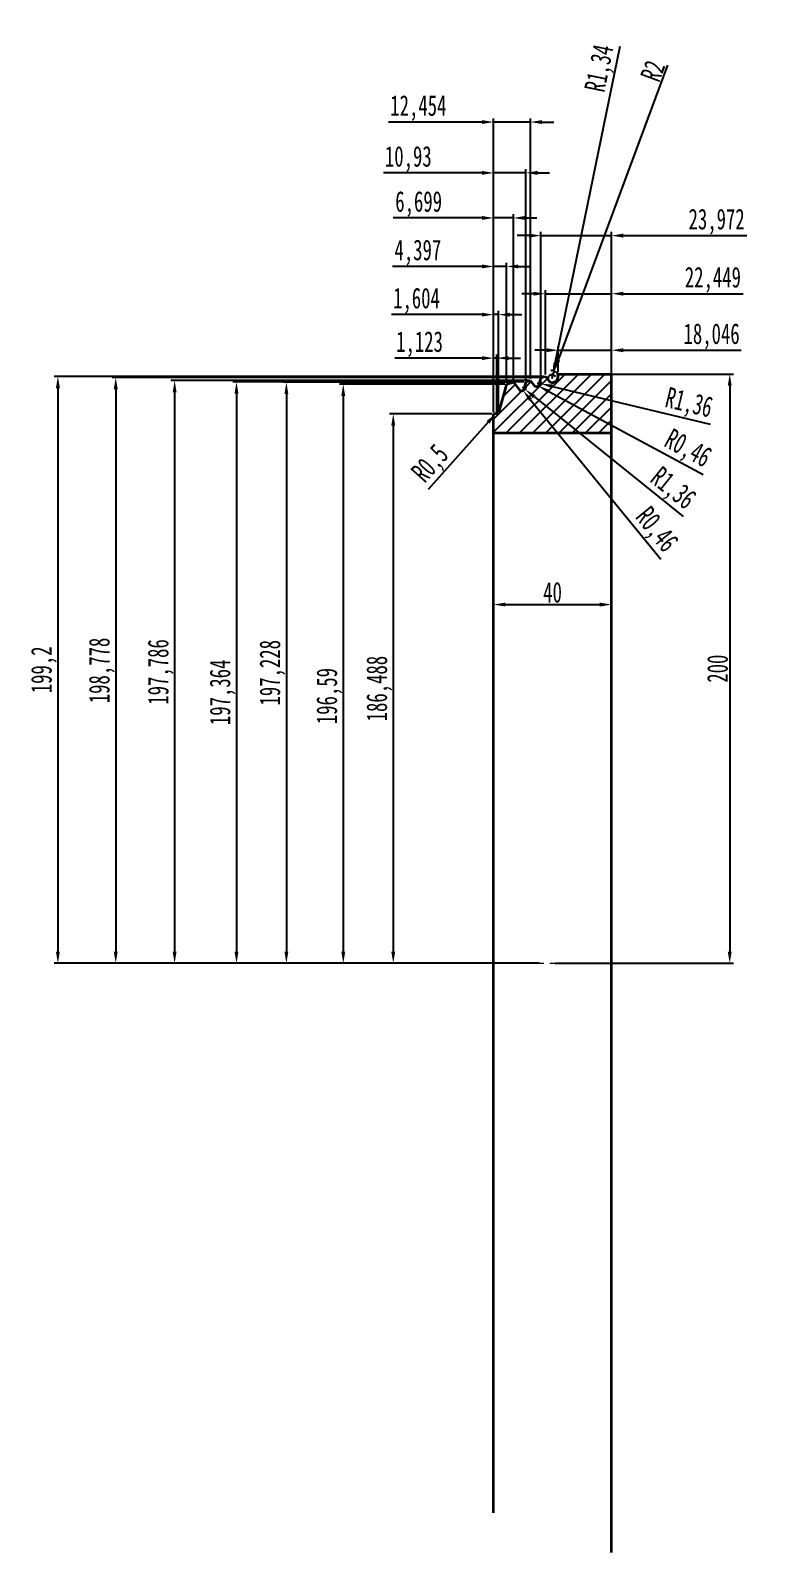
# Model space of a CAD drawing. Extents: x -214 to 8941, y -1198 to 2514.
# Drawn here: x 7426 to 7673, y -893 to -376 of the extents above; entities that cross this region are included whole.
import ezdxf

# ---------------------------------------------------------------- set-up
doc = ezdxf.new("R2010")
doc.units = 0
doc.linetypes.add('点画线', pattern=[18, 12, -2, 2, -2])
doc.layers.add('EB0', color=7, linetype='Continuous', lineweight=35)
doc.layers.add('中心线层', color=1, linetype='点画线', lineweight=18)
doc.styles.add('标准', font='', dxfattribs={"width": 0.667})
doc.styles.get('标准').set_extended_font_data('宋体')
doc.dimstyles.get("Standard").update_dxf_attribs({"dimtxt": 0.18, "dimasz": 0.18, "dimexe": 0.18, "dimexo": 0.0625, "dimgap": 0.09, "dimtad": 0, "dimtoh": 1, "dimdec": 4, "dimzin": 0, "dimdsep": 46, "dimtxsty": '标准', "dimcen": 0.09, "dimadec": 0, "dimazin": 0, "dimtfac": 1, "dimtdec": 4, "dimtofl": 0, "dimtmove": 0, "dimatfit": 3, "dimfxl": 1, "dimtolj": 1, "dimtzin": 0, "dimarcsym": 0})

# ---------------------------------------------------------------- blocks, each defined once
blk = doc.blocks.new('*D76')
at = {"color": 0, "lineweight": -2, "transparency": 16777216}
for p, q in [((7579.02, -487.5), (7549.47, -487.5)), ((7583.02, -505.79), (7583.02, -486.25)), ((7584.14, -487.5), (7583.02, -487.5)), ((7584.14, -505.79), (7584.14, -486.25)), ((7588.14, -487.5), (7592.14, -487.5))]:
    blk.add_line(p, q, dxfattribs=at)
at = {"color": 0, "transparency": 16777216}
for points in [[(7579.02, -486.84), (7579.02, -488.17), (7583.02, -487.5)], [(7588.14, -486.84), (7588.14, -488.17), (7584.14, -487.5)]]:
    blk.add_solid(points, dxfattribs=at)
at = {"layer": 'Defpoints', "color": 0, "transparency": 16777216}
for p in [(7583.02, -487.5), (7583.02, -506.41), (7584.14, -506.41)]:
    blk.add_point(p, dxfattribs=at)
at = {"color": 0, "transparency": 16777216, "insert": (7557.86, -482.79), "char_height": 7, "attachment_point": 5, "style": '标准'}
blk.add_mtext('1,123', dxfattribs=at)
blk = doc.blocks.new('*D77')
at = {"color": 0, "lineweight": -2, "transparency": 16777216}
for p, q in [((7579.02, -472.74), (7548.35, -472.74)), ((7583.02, -505.79), (7583.02, -471.49)), ((7584.62, -472.74), (7583.02, -472.74)), ((7584.62, -505.43), (7584.62, -471.49)), ((7588.62, -472.74), (7592.62, -472.74))]:
    blk.add_line(p, q, dxfattribs=at)
at = {"color": 0, "transparency": 16777216}
for points in [[(7579.02, -472.08), (7579.02, -473.41), (7583.02, -472.74)], [(7588.62, -472.08), (7588.62, -473.41), (7584.62, -472.74)]]:
    blk.add_solid(points, dxfattribs=at)
at = {"layer": 'Defpoints', "color": 0, "transparency": 16777216}
for p in [(7584.62, -472.74), (7584.62, -506.05), (7583.02, -506.41)]:
    blk.add_point(p, dxfattribs=at)
at = {"color": 0, "transparency": 16777216, "insert": (7556.83, -468.03), "char_height": 7, "attachment_point": 5, "style": '标准'}
blk.add_mtext('1,604', dxfattribs=at)
blk = doc.blocks.new('*D78')
at = {"color": 0, "lineweight": -2, "transparency": 16777216}
for p, q in [((7579.02, -456.39), (7548.65, -456.39)), ((7583.02, -505.79), (7583.02, -455.14)), ((7587.41, -456.39), (7583.02, -456.39)), ((7587.41, -495.69), (7587.41, -455.14)), ((7591.41, -456.39), (7595.41, -456.39))]:
    blk.add_line(p, q, dxfattribs=at)
at = {"color": 0, "transparency": 16777216}
for points in [[(7579.02, -455.72), (7579.02, -457.05), (7583.02, -456.39)], [(7591.41, -455.72), (7591.41, -457.05), (7587.41, -456.39)]]:
    blk.add_solid(points, dxfattribs=at)
at = {"layer": 'Defpoints', "color": 0, "transparency": 16777216}
for p in [(7587.41, -456.39), (7587.41, -496.31), (7583.02, -506.41)]:
    blk.add_point(p, dxfattribs=at)
at = {"color": 0, "transparency": 16777216, "insert": (7557.3, -451.68), "char_height": 7, "attachment_point": 5, "style": '标准'}
blk.add_mtext('4,397', dxfattribs=at)
blk = doc.blocks.new('*D79')
at = {"color": 0, "lineweight": -2, "transparency": 16777216}
for p, q in [((7583.02, -505.79), (7583.02, -438.68)), ((7589.72, -495.05), (7589.72, -438.68)), ((7579.02, -439.93), (7548.94, -439.93)), ((7589.72, -439.93), (7583.02, -439.93)), ((7593.72, -439.93), (7597.72, -439.93))]:
    blk.add_line(p, q, dxfattribs=at)
at = {"color": 0, "transparency": 16777216}
for points in [[(7579.02, -439.26), (7579.02, -440.6), (7583.02, -439.93)], [(7593.72, -439.26), (7593.72, -440.6), (7589.72, -439.93)]]:
    blk.add_solid(points, dxfattribs=at)
at = {"layer": 'Defpoints', "color": 0, "transparency": 16777216}
for p in [(7583.02, -439.93), (7589.72, -495.67), (7583.02, -506.41)]:
    blk.add_point(p, dxfattribs=at)
at = {"color": 0, "transparency": 16777216, "insert": (7557.57, -435.22), "char_height": 7, "attachment_point": 5, "style": '标准'}
blk.add_mtext('6,699', dxfattribs=at)
blk = doc.blocks.new('*D83')
at = {"color": 0, "lineweight": -2, "transparency": 16777216}
for p, q in [((7583.02, -505.79), (7583.02, -423.38)), ((7593.95, -494.91), (7593.95, -423.38)), ((7579.02, -424.63), (7545.68, -424.63)), ((7593.95, -424.63), (7583.02, -424.63)), ((7597.95, -424.63), (7601.95, -424.63))]:
    blk.add_line(p, q, dxfattribs=at)
at = {"color": 0, "transparency": 16777216}
for points in [[(7579.02, -423.96), (7579.02, -425.3), (7583.02, -424.63)], [(7597.95, -423.96), (7597.95, -425.3), (7593.95, -424.63)]]:
    blk.add_solid(points, dxfattribs=at)
at = {"layer": 'Defpoints', "color": 0, "transparency": 16777216}
for p in [(7583.02, -424.63), (7593.95, -495.54), (7583.02, -506.41)]:
    blk.add_point(p, dxfattribs=at)
at = {"color": 0, "transparency": 16777216, "insert": (7554.06, -419.92), "char_height": 7, "attachment_point": 5, "style": '标准'}
blk.add_mtext('10,93', dxfattribs=at)
blk = doc.blocks.new('*D84')
at = {"color": 0, "lineweight": -2, "transparency": 16777216}
for p, q in [((7579.02, -407.37), (7547.33, -407.37)), ((7583.02, -505.79), (7583.02, -406.12)), ((7595.47, -407.37), (7583.02, -407.37)), ((7595.47, -494.49), (7595.47, -406.12)), ((7599.47, -407.37), (7603.47, -407.37))]:
    blk.add_line(p, q, dxfattribs=at)
at = {"color": 0, "transparency": 16777216}
for points in [[(7579.02, -406.71), (7579.02, -408.04), (7583.02, -407.37)], [(7599.47, -406.71), (7599.47, -408.04), (7595.47, -407.37)]]:
    blk.add_solid(points, dxfattribs=at)
at = {"layer": 'Defpoints', "color": 0, "transparency": 16777216}
for p in [(7583.02, -407.37), (7595.47, -495.11), (7583.02, -506.41)]:
    blk.add_point(p, dxfattribs=at)
at = {"color": 0, "transparency": 16777216, "insert": (7557.47, -402.66), "char_height": 7, "attachment_point": 5, "style": '标准'}
blk.add_mtext('12,454', dxfattribs=at)
blk = doc.blocks.new('*D85')
at = {"color": 0, "lineweight": -2, "transparency": 16777216}
for p, q in [((7600.97, -484.82), (7596.97, -484.82)), ((7604.97, -492.28), (7604.97, -483.57)), ((7604.97, -484.82), (7623.02, -484.82)), ((7623.02, -492.28), (7623.02, -483.57)), ((7627.02, -484.82), (7667.07, -484.82))]:
    blk.add_line(p, q, dxfattribs=at)
at = {"color": 0, "transparency": 16777216}
for points in [[(7600.97, -484.16), (7600.97, -485.49), (7604.97, -484.82)], [(7627.02, -484.16), (7627.02, -485.49), (7623.02, -484.82)]]:
    blk.add_solid(points, dxfattribs=at)
at = {"layer": 'Defpoints', "color": 0, "transparency": 16777216}
for p in [(7604.97, -484.82), (7604.97, -492.9), (7623.02, -492.9)]:
    blk.add_point(p, dxfattribs=at)
at = {"color": 0, "transparency": 16777216, "insert": (7656.98, -480.11), "char_height": 7, "attachment_point": 5, "style": '标准'}
blk.add_mtext('18,046', dxfattribs=at)
blk = doc.blocks.new('*D89')
at = {"color": 0, "lineweight": -2, "transparency": 16777216}
for p, q in [((7600.57, -493.08), (7600.57, -464.39)), ((7623.02, -493.08), (7623.02, -464.39)), ((7596.57, -465.64), (7592.57, -465.64)), ((7600.57, -465.64), (7623.02, -465.64)), ((7627.02, -465.64), (7667.7, -465.64))]:
    blk.add_line(p, q, dxfattribs=at)
at = {"color": 0, "transparency": 16777216}
for points in [[(7596.57, -464.98), (7596.57, -466.31), (7600.57, -465.64)], [(7627.02, -464.98), (7627.02, -466.31), (7623.02, -465.64)]]:
    blk.add_solid(points, dxfattribs=at)
at = {"layer": 'Defpoints', "color": 0, "transparency": 16777216}
for p in [(7623.02, -465.64), (7600.57, -493.7), (7623.02, -493.7)]:
    blk.add_point(p, dxfattribs=at)
at = {"color": 0, "transparency": 16777216, "insert": (7657.41, -460.93), "char_height": 7, "attachment_point": 5, "style": '标准'}
blk.add_mtext('22,449', dxfattribs=at)
blk = doc.blocks.new('*D90')
at = {"color": 0, "lineweight": -2, "transparency": 16777216}
for p, q in [((7595.04, -445.92), (7591.04, -445.92)), ((7599.04, -493.5), (7599.04, -444.67)), ((7599.04, -445.92), (7623.02, -445.92)), ((7623.02, -493.5), (7623.02, -444.67)), ((7627.02, -445.92), (7668.94, -445.92))]:
    blk.add_line(p, q, dxfattribs=at)
at = {"color": 0, "transparency": 16777216}
for points in [[(7595.04, -445.25), (7595.04, -446.59), (7599.04, -445.92)], [(7627.02, -445.25), (7627.02, -446.59), (7623.02, -445.92)]]:
    blk.add_solid(points, dxfattribs=at)
at = {"layer": 'Defpoints', "color": 0, "transparency": 16777216}
for p in [(7623.02, -445.92), (7599.04, -494.12), (7623.02, -494.12)]:
    blk.add_point(p, dxfattribs=at)
at = {"color": 0, "transparency": 16777216, "insert": (7658.68, -441.21), "char_height": 7, "attachment_point": 5, "style": '标准'}
blk.add_mtext('23,972', dxfattribs=at)
blk = doc.blocks.new('*D112')
at = {"color": 0, "lineweight": -2, "transparency": 16777216}
for p, q in [((7583.02, -507.04), (7583.02, -572.39)), ((7623.02, -507.04), (7623.02, -572.39)), ((7587.02, -571.14), (7619.02, -571.14))]:
    blk.add_line(p, q, dxfattribs=at)
at = {"color": 0, "transparency": 16777216}
for points in [[(7587.02, -570.48), (7587.02, -571.81), (7583.02, -571.14)], [(7619.02, -570.48), (7619.02, -571.81), (7623.02, -571.14)]]:
    blk.add_solid(points, dxfattribs=at)
at = {"layer": 'Defpoints', "color": 0, "transparency": 16777216}
for p in [(7583.02, -506.41), (7623.02, -506.41), (7623.02, -571.14)]:
    blk.add_point(p, dxfattribs=at)
at = {"color": 0, "transparency": 16777216, "insert": (7603.02, -567.02), "char_height": 7, "attachment_point": 5, "style": '标准'}
blk.add_mtext('40', dxfattribs=at)
blk = doc.blocks.new('*D113')
at = {"color": 0, "lineweight": -2, "transparency": 16777216}
for p, q in [((7582.39, -506.41), (7547.7, -506.41)), ((7548.95, -510.41), (7548.95, -688.9)), ((7582.39, -692.9), (7547.7, -692.9))]:
    blk.add_line(p, q, dxfattribs=at)
at = {"color": 0, "transparency": 16777216}
for points in [[(7548.28, -510.41), (7549.62, -510.41), (7548.95, -506.41)], [(7548.28, -688.9), (7549.62, -688.9), (7548.95, -692.9)]]:
    blk.add_solid(points, dxfattribs=at)
at = {"layer": 'Defpoints', "color": 0, "transparency": 16777216}
for p in [(7583.02, -506.41), (7548.95, -692.9), (7583.02, -692.9)]:
    blk.add_point(p, dxfattribs=at)
at = {"color": 0, "transparency": 16777216, "insert": (7544.24, -599.66), "char_height": 7, "attachment_point": 5, "rotation": 90, "style": '标准'}
blk.add_mtext('186,488', dxfattribs=at)
blk = doc.blocks.new('*D114')
at = {"color": 0, "lineweight": -2, "transparency": 16777216}
for p, q in [((7586.79, -496.31), (7530.74, -496.31)), ((7531.99, -500.31), (7531.99, -688.9)), ((7586.79, -692.9), (7530.74, -692.9))]:
    blk.add_line(p, q, dxfattribs=at)
at = {"color": 0, "transparency": 16777216}
for points in [[(7531.32, -500.31), (7532.65, -500.31), (7531.99, -496.31)], [(7531.32, -688.9), (7532.65, -688.9), (7531.99, -692.9)]]:
    blk.add_solid(points, dxfattribs=at)
at = {"layer": 'Defpoints', "color": 0, "transparency": 16777216}
for p in [(7587.41, -496.31), (7531.99, -692.9), (7587.41, -692.9)]:
    blk.add_point(p, dxfattribs=at)
at = {"color": 0, "transparency": 16777216, "insert": (7527.28, -602.21), "char_height": 7, "attachment_point": 5, "rotation": 90, "style": '标准'}
blk.add_mtext('196,59', dxfattribs=at)
blk = doc.blocks.new('*D115')
at = {"color": 0, "lineweight": -2, "transparency": 16777216}
for p, q in [((7589.09, -495.67), (7511.44, -495.67)), ((7512.69, -499.67), (7512.69, -688.9)), ((7589.09, -692.9), (7511.44, -692.9))]:
    blk.add_line(p, q, dxfattribs=at)
at = {"color": 0, "transparency": 16777216}
for points in [[(7512.02, -499.67), (7513.35, -499.67), (7512.69, -495.67)], [(7512.02, -688.9), (7513.35, -688.9), (7512.69, -692.9)]]:
    blk.add_solid(points, dxfattribs=at)
at = {"layer": 'Defpoints', "color": 0, "transparency": 16777216}
for p in [(7589.72, -495.67), (7512.69, -692.9), (7589.72, -692.9)]:
    blk.add_point(p, dxfattribs=at)
at = {"color": 0, "transparency": 16777216, "insert": (7507.97, -594.29), "char_height": 7, "attachment_point": 5, "rotation": 90, "style": '标准'}
blk.add_mtext('197,228', dxfattribs=at)
blk = doc.blocks.new('*D116')
at = {"color": 0, "lineweight": -2, "transparency": 16777216}
for p, q in [((7593.32, -495.54), (7494.5, -495.54)), ((7495.75, -499.54), (7495.75, -688.9)), ((7593.32, -692.9), (7494.5, -692.9))]:
    blk.add_line(p, q, dxfattribs=at)
at = {"color": 0, "transparency": 16777216}
for points in [[(7495.09, -499.54), (7496.42, -499.54), (7495.75, -495.54)], [(7495.09, -688.9), (7496.42, -688.9), (7495.75, -692.9)]]:
    blk.add_solid(points, dxfattribs=at)
at = {"layer": 'Defpoints', "color": 0, "transparency": 16777216}
for p in [(7593.95, -495.54), (7495.75, -692.9), (7593.95, -692.9)]:
    blk.add_point(p, dxfattribs=at)
at = {"color": 0, "transparency": 16777216, "insert": (7491.04, -600.94), "char_height": 7, "attachment_point": 5, "rotation": 90, "style": '标准'}
blk.add_mtext('197,364', dxfattribs=at)
blk = doc.blocks.new('*D117')
at = {"color": 0, "lineweight": -2, "transparency": 16777216}
for p, q in [((7594.84, -495.11), (7473.51, -495.11)), ((7474.76, -499.11), (7474.76, -688.9)), ((7594.84, -692.9), (7473.51, -692.9))]:
    blk.add_line(p, q, dxfattribs=at)
at = {"color": 0, "transparency": 16777216}
for points in [[(7474.09, -499.11), (7475.43, -499.11), (7474.76, -495.11)], [(7474.09, -688.9), (7475.43, -688.9), (7474.76, -692.9)]]:
    blk.add_solid(points, dxfattribs=at)
at = {"layer": 'Defpoints', "color": 0, "transparency": 16777216}
for p in [(7595.47, -495.11), (7474.76, -692.9), (7595.47, -692.9)]:
    blk.add_point(p, dxfattribs=at)
at = {"color": 0, "transparency": 16777216, "insert": (7470.05, -594.01), "char_height": 7, "attachment_point": 5, "rotation": 90, "style": '标准'}
blk.add_mtext('197,786', dxfattribs=at)
blk = doc.blocks.new('*D118')
at = {"color": 0, "lineweight": -2, "transparency": 16777216}
for p, q in [((7598.42, -494.12), (7453.53, -494.12)), ((7454.78, -498.12), (7454.78, -688.9)), ((7598.42, -692.9), (7453.53, -692.9))]:
    blk.add_line(p, q, dxfattribs=at)
at = {"color": 0, "transparency": 16777216}
for points in [[(7454.11, -498.12), (7455.45, -498.12), (7454.78, -494.12)], [(7454.11, -688.9), (7455.45, -688.9), (7454.78, -692.9)]]:
    blk.add_solid(points, dxfattribs=at)
at = {"layer": 'Defpoints', "color": 0, "transparency": 16777216}
for p in [(7599.04, -494.12), (7454.78, -692.9), (7599.04, -692.9)]:
    blk.add_point(p, dxfattribs=at)
at = {"color": 0, "transparency": 16777216, "insert": (7450.07, -593.51), "char_height": 7, "attachment_point": 5, "rotation": 90, "style": '标准'}
blk.add_mtext('198,778', dxfattribs=at)
blk = doc.blocks.new('*D119')
at = {"color": 0, "lineweight": -2, "transparency": 16777216}
for p, q in [((7599.94, -493.7), (7433.89, -493.7)), ((7435.14, -497.7), (7435.14, -688.9)), ((7597.22, -692.9), (7433.89, -692.9))]:
    blk.add_line(p, q, dxfattribs=at)
at = {"color": 0, "transparency": 16777216}
for points in [[(7434.47, -497.7), (7435.81, -497.7), (7435.14, -493.7)], [(7434.47, -688.9), (7435.81, -688.9), (7435.14, -692.9)]]:
    blk.add_solid(points, dxfattribs=at)
at = {"layer": 'Defpoints', "color": 0, "transparency": 16777216}
for p in [(7600.57, -493.7), (7435.14, -692.9), (7597.85, -692.9)]:
    blk.add_point(p, dxfattribs=at)
at = {"color": 0, "transparency": 16777216, "insert": (7430.43, -593.3), "char_height": 7, "attachment_point": 5, "rotation": 90, "style": '标准'}
blk.add_mtext('199,2', dxfattribs=at)
blk = doc.blocks.new('*D120')
at = {"color": 0, "lineweight": -2, "transparency": 16777216}
for p, q in [((7605.59, -492.9), (7664.39, -492.9)), ((7663.14, -496.9), (7663.14, -688.9)), ((7603.94, -692.9), (7664.39, -692.9))]:
    blk.add_line(p, q, dxfattribs=at)
at = {"color": 0, "transparency": 16777216}
for points in [[(7662.47, -496.9), (7663.8, -496.9), (7663.14, -492.9)], [(7662.47, -688.9), (7663.8, -688.9), (7663.14, -692.9)]]:
    blk.add_solid(points, dxfattribs=at)
at = {"layer": 'Defpoints', "color": 0, "transparency": 16777216}
for p in [(7604.97, -492.9), (7603.31, -692.9), (7663.14, -692.9)]:
    blk.add_point(p, dxfattribs=at)
at = {"color": 0, "transparency": 16777216, "insert": (7659.01, -592.9), "char_height": 7, "attachment_point": 5, "rotation": 90, "style": '标准'}
blk.add_mtext('200', dxfattribs=at)
blk = doc.blocks.new('*D131')
at = {"color": 0, "lineweight": -2, "transparency": 16777216}
for p, q in [((7584.14, -505.91), (7583.81, -506.29)), ((7581.15, -509.27), (7560.84, -532.08))]:
    blk.add_line(p, q, dxfattribs=at)
blk.add_arc((7584.14, -505.91), 0.5, 228.3148, 270, dxfattribs=at)
at = {"color": 0, "transparency": 16777216}
blk.add_solid([(7580.65, -508.83), (7581.64, -509.72), (7583.81, -506.29)], dxfattribs=at)
at = {"layer": 'Defpoints', "color": 0, "transparency": 16777216}
for p in [(7584.14, -505.91), (7583.81, -506.29)]:
    blk.add_point(p, dxfattribs=at)
at = {"color": 0, "transparency": 16777216, "insert": (7561.97, -523.73), "char_height": 7, "attachment_point": 5, "rotation": 48.3148, "style": '标准'}
blk.add_mtext('R0,5', dxfattribs=at)
blk = doc.blocks.new('*D132')
at = {"color": 0, "lineweight": -2, "transparency": 16777216}
for p, q in [((7592.65, -497.26), (7593.71, -498.12)), ((7596.83, -500.62), (7647.35, -541.29))]:
    blk.add_line(p, q, dxfattribs=at)
blk.add_arc((7592.65, -497.26), 1.36, 300.4495, 13.8316, dxfattribs=at)
at = {"color": 0, "transparency": 16777216}
blk.add_solid([(7597.24, -500.1), (7596.41, -501.14), (7593.71, -498.12)], dxfattribs=at)
at = {"layer": 'Defpoints', "color": 0, "transparency": 16777216}
for p in [(7592.65, -497.26), (7593.71, -498.12)]:
    blk.add_point(p, dxfattribs=at)
at = {"color": 0, "transparency": 16777216, "insert": (7643.53, -532.16), "char_height": 7, "attachment_point": 5, "rotation": 321.17, "style": '标准'}
blk.add_mtext('R1,36', dxfattribs=at)
blk = doc.blocks.new('*D133')
at = {"color": 0, "lineweight": -2, "transparency": 16777216}
for p, q in [((7592.72, -498.16), (7593.01, -498.52)), ((7595.53, -501.62), (7639.71, -555.79))]:
    blk.add_line(p, q, dxfattribs=at)
at = {"color": 0, "transparency": 16777216}
blk.add_solid([(7596.05, -501.2), (7595.02, -502.04), (7593.01, -498.52)], dxfattribs=at)
at = {"layer": 'Defpoints', "color": 0, "transparency": 16777216}
for p in [(7592.72, -498.16), (7593.01, -498.52)]:
    blk.add_point(p, dxfattribs=at)
at = {"color": 0, "transparency": 16777216, "insert": (7637.86, -546.07), "char_height": 7, "attachment_point": 5, "rotation": 309.1966, "style": '标准'}
blk.add_mtext('R0,46', dxfattribs=at)
blk = doc.blocks.new('*D134')
at = {"color": 0, "lineweight": -2, "transparency": 16777216}
for p, q in [((7597.75, -495.85), (7599.07, -496.17)), ((7602.96, -497.1), (7656.52, -509.92))]:
    blk.add_line(p, q, dxfattribs=at)
blk.add_arc((7597.75, -495.85), 1.36, 300.4655, 39.2002, dxfattribs=at)
at = {"color": 0, "transparency": 16777216}
blk.add_solid([(7603.12, -496.45), (7602.81, -497.75), (7599.07, -496.17)], dxfattribs=at)
at = {"layer": 'Defpoints', "color": 0, "transparency": 16777216}
for p in [(7597.75, -495.85), (7599.07, -496.17)]:
    blk.add_point(p, dxfattribs=at)
at = {"color": 0, "transparency": 16777216, "insert": (7649.16, -503.31), "char_height": 7, "attachment_point": 5, "rotation": 346.5387, "style": '标准'}
blk.add_mtext('R1,36', dxfattribs=at)
blk = doc.blocks.new('*D135')
at = {"color": 0, "lineweight": -2, "transparency": 16777216}
for p, q in [((7597.81, -496.75), (7598.22, -496.96)), ((7601.74, -498.86), (7654.1, -526.96))]:
    blk.add_line(p, q, dxfattribs=at)
at = {"color": 0, "transparency": 16777216}
blk.add_solid([(7602.06, -498.27), (7601.43, -499.44), (7598.22, -496.96)], dxfattribs=at)
at = {"layer": 'Defpoints', "color": 0, "transparency": 16777216}
for p in [(7597.81, -496.75), (7598.22, -496.96)]:
    blk.add_point(p, dxfattribs=at)
at = {"color": 0, "transparency": 16777216, "insert": (7648.67, -518.7), "char_height": 7, "attachment_point": 5, "rotation": 331.7737, "style": '标准'}
blk.add_mtext('R0,46', dxfattribs=at)
blk = doc.blocks.new('*D136')
at = {"color": 0, "lineweight": -2, "transparency": 16777216}
for p, q in [((7603.9, -489.21), (7625.99, -381.64)), ((7602.83, -494.44), (7603.1, -493.13))]:
    blk.add_line(p, q, dxfattribs=at)
blk.add_arc((7602.83, -494.44), 1.34, 24.9501, 190.7762, dxfattribs=at)
at = {"color": 0, "transparency": 16777216}
blk.add_solid([(7603.25, -489.08), (7604.55, -489.35), (7603.1, -493.13)], dxfattribs=at)
at = {"layer": 'Defpoints', "color": 0, "transparency": 16777216}
for p in [(7602.83, -494.44), (7603.1, -493.13)]:
    blk.add_point(p, dxfattribs=at)
at = {"color": 0, "transparency": 16777216, "insert": (7619.61, -389.27), "char_height": 7, "attachment_point": 5, "rotation": 78.3977, "style": '标准'}
blk.add_mtext('R1,34', dxfattribs=at)
blk = doc.blocks.new('*D137')
at = {"color": 0, "lineweight": -2, "transparency": 16777216}
for p, q in [((7605.01, -488.11), (7642.13, -388.02)), ((7602.92, -493.73), (7603.62, -491.86))]:
    blk.add_line(p, q, dxfattribs=at)
blk.add_arc((7602.92, -493.73), 2, 14.9049, 105.4618, dxfattribs=at)
at = {"color": 0, "transparency": 16777216}
blk.add_solid([(7604.38, -487.87), (7605.63, -488.34), (7603.62, -491.86)], dxfattribs=at)
at = {"layer": 'Defpoints', "color": 0, "transparency": 16777216}
for p in [(7602.92, -493.73), (7603.62, -491.86)]:
    blk.add_point(p, dxfattribs=at)
at = {"color": 0, "transparency": 16777216, "insert": (7636.99, -390.01), "char_height": 7, "attachment_point": 5, "rotation": 69.6519, "style": '标准'}
blk.add_mtext('R2', dxfattribs=at)

msp = doc.modelspace()

# ---------------------------------------------------------------- hatches: boundary and pattern name
h = msp.add_hatch()
h.set_pattern_fill('ANSI31', color=256)
h.paths.add_polyline_path([(7623.0161, -492.9004), (7604.9697, -492.9004), (7604.9206, -493.8365, -0.32250942), (7603.4579, -495.6591), (7603.1847, -495.7349, -0.30573068), (7601.7635, -495.2593), (7600.5672, -493.7004), (7599.0442, -494.1227), (7598.2553, -496.874, -0.31465263), (7597.8463, -497.206, -0.25227171), (7596.6692, -496.6774), (7595.4696, -495.1141), (7593.9464, -495.5365), (7593.1574, -498.2877, -0.31472956), (7592.7483, -498.6197, -0.25219726), (7591.5717, -498.0912), (7589.7154, -495.6721), (7587.4126, -496.3107), (7584.6199, -506.0501, -0.33459532), (7584.1393, -506.4123), (7583.0161, -506.4123), (7583.0161, -512.9004), (7623.0161, -512.9004)])

# ---------------------------------------------------------------- linework, layer by layer
at = {"layer": 'EB0', "color": 0, "lineweight": 35}
for p, q in [((7587.4126, -496.3107), (7589.7154, -495.6721)), ((7589.7154, -495.6721), (7591.5717, -498.0912)), ((7593.9464, -495.5365), (7593.1574, -498.2877)), ((7593.9464, -495.5365), (7595.4696, -495.1141)), ((7595.4696, -495.1141), (7596.6692, -496.6774)), ((7599.0442, -494.1227), (7598.2553, -496.874)), ((7599.0442, -494.1227), (7600.5672, -493.7004)), ((7600.5672, -493.7004), (7601.7635, -495.2593)), ((7603.1847, -495.7349), (7603.4579, -495.6591)), ((7604.9206, -493.8365), (7604.9697, -492.9004)), ((7604.9697, -492.9004), (7623.0161, -492.9004)), ((7623.0161, -892.9004), (7623.0161, -492.9004)), ((7587.4126, -496.3107), (7584.6199, -506.0501)), ((7584.1393, -506.4123), (7583.0161, -506.4123)), ((7583.0161, -879.3885), (7583.0161, -506.4123)), ((7583.0161, -512.9004), (7623.0161, -512.9004))]:
    msp.add_line(p, q, dxfattribs=at)
for centre, radius, start, end in [((7602.8266, -494.4436), 1.34, 217.5, 285.5), ((7602.9234, -493.7318), 2, 285.5, 357), ((7592.6506, -497.2633), 1.36, 217.500006, 274.11868), ((7592.7153, -498.1609), 0.46, 274.11868, 343.999303), ((7597.7482, -495.8495), 1.36, 217.500006, 274.134724), ((7597.8131, -496.7472), 0.46, 274.134724, 343.99956), ((7584.1393, -505.9123), 0.5, 270, 344.000001)]:
    msp.add_arc(centre, radius, start, end, dxfattribs=at)
at = {"layer": '中心线层'}
msp.add_line((7570.0542, -692.9004), (7636.5741, -692.9004), dxfattribs=at)

# ---------------------------------------------------------------- dimensions: what is measured, and where the dimension line sits
for center, mpoint, picture, middle in [((7602.8266, -494.4436), (7603.0961, -493.131), '*D136', (7624.2264, -390.2134)), ((7602.9234, -493.7318), (7603.6188, -491.8567), '*D137', (7640.8584, -391.4443)), ((7597.7482, -495.8495), (7599.0708, -496.1661), '*D134', (7648.0607, -507.8926)), ((7592.6506, -497.2633), (7593.7101, -498.116), '*D132', (7640.5724, -535.8347)), ((7592.7153, -498.1609), (7593.006, -498.5174), '*D133', (7634.2113, -549.0462)), ((7597.8131, -496.7472), (7598.2184, -496.9647), '*D135', (7646.4392, -522.849)), ((7584.1393, -505.9123), (7583.8068, -506.2857), '*D131', (7565.4841, -526.8613))]:
    dim = msp.add_radius_dim(center=center, mpoint=mpoint, dimstyle='Standard', override={"dimtxt": 7, "dimasz": 4, "dimexe": 1.25, "dimexo": 0.625, "dimgap": 0.625, "dimtad": 1, "dimtih": 0, "dimtoh": 0, "dimdec": 3, "dimzin": 8, "dimdsep": 44, "dimcen": 2.5, "dimazin": 2, "dimtdec": 3, "dimtofl": 1, "dimatfit": 0, "dimtolj": 0, "dimtzin": 8})
    dim.commit()
    dim.dimension.update_dxf_attribs({"geometry": picture, "text_midpoint": middle, "dimtype": 164})
for base, p1, p2, picture, middle in [((7583.01606, -407.37167), (7595.46961, -495.11405), (7583.01606, -506.41227), '*D84', (7557.47439, -407.37167)), ((7583.0161, -424.6293), (7593.9464, -495.5365), (7583.0161, -506.4123), '*D83', (7554.0645, -424.6293)), ((7583.0161, -439.9299), (7589.7154, -495.6721), (7583.0161, -506.4123), '*D79', (7557.5714, -439.9299)), ((7623.0161, -445.9212), (7599.0442, -494.1227), (7623.0161, -494.1227), '*D90', (7658.6775, -445.9212)), ((7587.41264, -456.3878), (7583.01606, -506.41227), (7587.41264, -496.31071), '*D78', (7557.30471, -456.3878)), ((7623.0161, -465.6443), (7600.5672, -493.7004), (7623.0161, -493.7004), '*D89', (7657.4074, -465.6443)), ((7584.6199, -472.7444), (7583.0161, -506.4123), (7584.6199, -506.0501), '*D77', (7556.8273, -472.7444)), ((7583.0161, -487.5046), (7584.1393, -506.4123), (7583.0161, -506.4123), '*D76', (7557.8592, -487.5046)), ((7604.9697, -484.8217), (7623.0161, -492.9004), (7604.9697, -492.9004), '*D85', (7656.9784, -484.8217)), ((7623.0161, -571.1429), (7583.0161, -506.4123), (7623.0161, -506.4123), '*D112', (7603.0161, -571.1429))]:
    dim = msp.add_linear_dim(base=base, p1=p1, p2=p2, dimstyle='Standard', override={"dimtxt": 7, "dimasz": 4, "dimexe": 1.25, "dimexo": 0.625, "dimgap": 0.625, "dimtad": 1, "dimtih": 0, "dimtoh": 0, "dimdec": 3, "dimzin": 8, "dimdsep": 44, "dimcen": 2.5, "dimazin": 2, "dimtdec": 3, "dimtofl": 1, "dimatfit": 0, "dimtolj": 0, "dimtzin": 8})
    dim.commit()
    dim.dimension.update_dxf_attribs({"geometry": picture, "text_midpoint": middle, "dimtype": 160})
for base, p1, p2, override, picture, middle in [((7435.1385, -692.9004), (7600.5672, -493.7004), (7597.8463, -692.9004), {"dimtxt": 7, "dimasz": 4, "dimexe": 1.25, "dimexo": 0.625, "dimgap": 0.625, "dimtad": 1, "dimtoh": 0, "dimdec": 3, "dimzin": 8, "dimdsep": 44, "dimcen": 2.5, "dimazin": 2, "dimtdec": 3, "dimtofl": 1, "dimatfit": 0, "dimtolj": 0, "dimtzin": 8}, '*D119', (7435.1385, -593.3004)), ((7454.7793, -692.9004), (7599.0442, -494.1227), (7599.0442, -692.9004), {"dimtxt": 7, "dimasz": 4, "dimexe": 1.25, "dimexo": 0.625, "dimgap": 0.625, "dimtad": 1, "dimtoh": 0, "dimdec": 3, "dimzin": 8, "dimdsep": 44, "dimcen": 2.5, "dimazin": 2, "dimtdec": 3, "dimtofl": 1, "dimatfit": 0, "dimtolj": 0, "dimtzin": 8}, '*D118', (7454.7793, -593.5115)), ((7474.7587, -692.9004), (7595.4696, -495.1141), (7595.4696, -692.9004), {"dimtxt": 7, "dimasz": 4, "dimexe": 1.25, "dimexo": 0.625, "dimgap": 0.625, "dimtad": 1, "dimtoh": 0, "dimdec": 3, "dimzin": 8, "dimdsep": 44, "dimcen": 2.5, "dimazin": 2, "dimtdec": 3, "dimtofl": 1, "dimatfit": 0, "dimtolj": 0, "dimtzin": 8}, '*D117', (7474.7587, -594.0072)), ((7495.754, -692.9004), (7593.9464, -495.5365), (7593.9464, -692.9004), {"dimtxt": 7, "dimasz": 4, "dimexe": 1.25, "dimexo": 0.625, "dimgap": 0.625, "dimtad": 1, "dimtoh": 0, "dimdec": 3, "dimzin": 8, "dimdsep": 44, "dimcen": 2.5, "dimazin": 2, "dimtdec": 3, "dimtofl": 1, "dimatfit": 0, "dimtolj": 0, "dimtzin": 8}, '*D116', (7495.754, -600.9398)), ((7512.6858, -692.9004), (7589.7154, -495.6721), (7589.7154, -692.9004), {"dimtxt": 7, "dimasz": 4, "dimexe": 1.25, "dimexo": 0.625, "dimgap": 0.625, "dimtad": 1, "dimtoh": 0, "dimdec": 3, "dimzin": 8, "dimdsep": 44, "dimcen": 2.5, "dimazin": 2, "dimtdec": 3, "dimtofl": 1, "dimatfit": 0, "dimtolj": 0, "dimtzin": 8}, '*D115', (7512.6858, -594.2862)), ((7531.9879, -692.9004), (7587.4126, -496.3107), (7587.4126, -692.9004), {"dimtxt": 7, "dimasz": 4, "dimexe": 1.25, "dimexo": 0.625, "dimgap": 0.625, "dimtad": 1, "dimtoh": 0, "dimdec": 3, "dimzin": 8, "dimdsep": 44, "dimcen": 2.5, "dimazin": 2, "dimtdec": 3, "dimtofl": 1, "dimatfit": 0, "dimtolj": 0, "dimtzin": 8}, '*D114', (7531.9879, -602.2073)), ((7548.9515, -692.9004), (7583.0161, -506.4123), (7583.0161, -692.9004), {"dimtxt": 7, "dimasz": 4, "dimexe": 1.25, "dimexo": 0.625, "dimgap": 0.625, "dimtad": 1, "dimtih": 0, "dimtoh": 0, "dimdec": 3, "dimzin": 8, "dimdsep": 44, "dimcen": 2.5, "dimazin": 2, "dimtdec": 3, "dimtofl": 1, "dimatfit": 0, "dimtolj": 0, "dimtzin": 8}, '*D113', (7548.9515, -599.6563))]:
    dim = msp.add_linear_dim(base=base, p1=p1, p2=p2, angle=90, dimstyle='Standard', override=override)
    dim.commit()
    dim.dimension.update_dxf_attribs({"geometry": picture, "text_midpoint": middle, "dimtype": 160})
dim = msp.add_linear_dim(base=(7663.1363, -692.9004), p1=(7604.9697, -492.9004), p2=(7603.3142, -692.9004), angle=90, dimstyle='Standard', override={"dimtxt": 7, "dimasz": 4, "dimexe": 1.25, "dimexo": 0.625, "dimgap": 0.625, "dimtad": 1, "dimtih": 0, "dimtoh": 0, "dimdec": 3, "dimzin": 8, "dimdsep": 44, "dimcen": 2.5, "dimazin": 2, "dimtdec": 3, "dimtofl": 1, "dimatfit": 0, "dimtolj": 0, "dimtzin": 8})
dim.commit()
dim.dimension.update_dxf_attribs({"geometry": '*D120', "text_midpoint": (7659.0113, -592.9004)})

doc.saveas('drawing.dxf')
